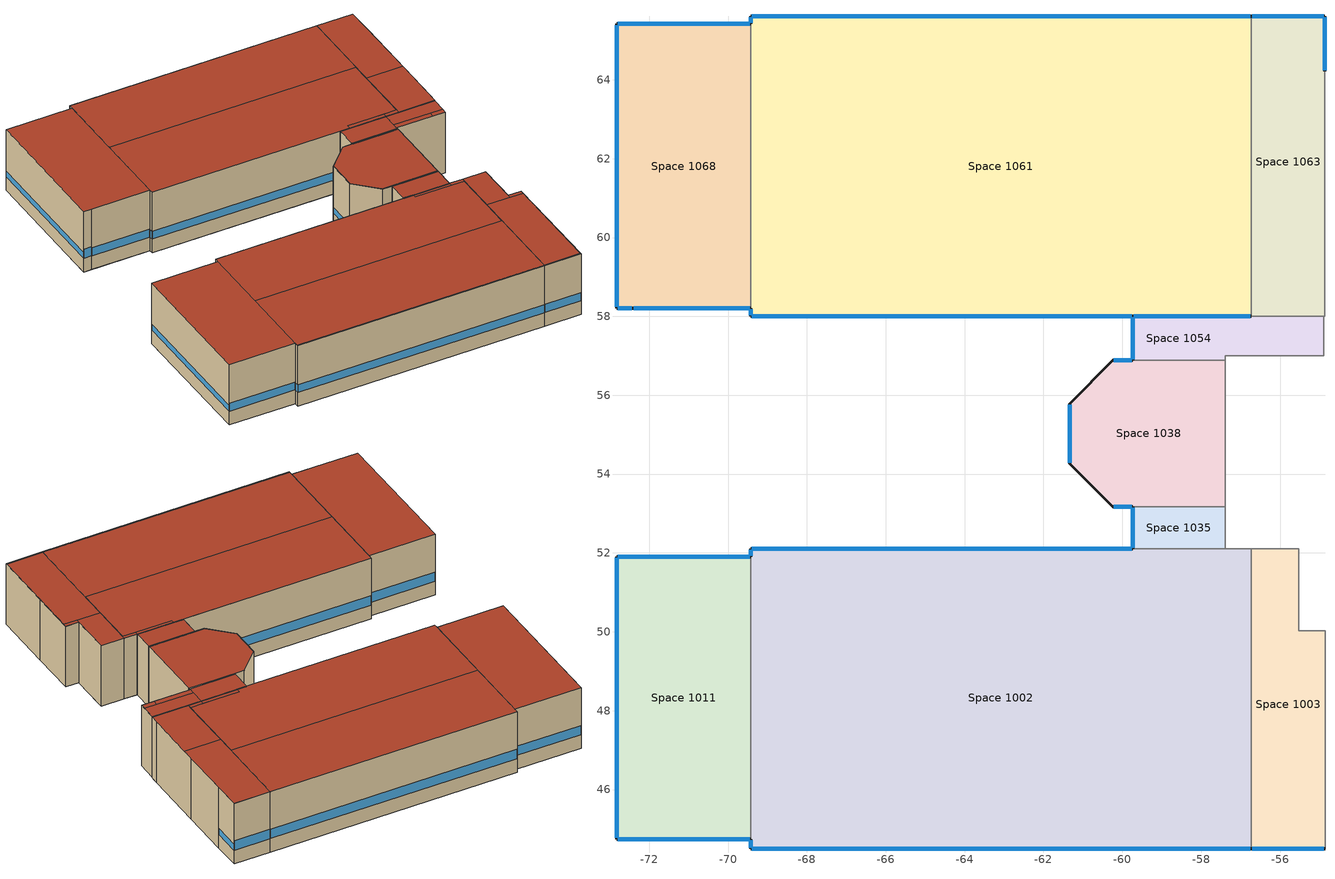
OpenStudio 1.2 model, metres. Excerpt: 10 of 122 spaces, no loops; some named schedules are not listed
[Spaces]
Space 1002
 floor ground: -56.73,44.54 -56.73,44.49 -69.43,44.49 -69.43,44.54 z3.35; -59.74,52.11 -59.74,51.79 -56.73,51.79 -56.73,44.54 -69.43,44.54 -69.43,52.11 z3.35; -56.73,52.11 -56.73,51.79 -57.4,51.79 -57.4,52.11 z3.35; -57.4,52.11 -57.4,51.79 -59.74,51.79 -59.74,52.11 z3.35
 wall outside: -69.43,44.74 -69.43,44.49 -56.73,44.49 / -59.74,52.11 -69.43,52.11 -69.43,51.91 z3.35:6.71
 wall to Space 1003: -56.73,44.49 -56.73,52.11 z3.35:6.71
 wall to Space 1011: -69.43,51.91 -69.43,44.74 z3.35:6.71
 wall to Space 1035: -57.39,52.11 -59.74,52.11 z3.35:6.71
 wall to Space 1026: -56.73,52.11 -57.39,52.11 z3.35:6.71
 window: -59.77,52.11 -69.4,52.11 z4.11:4.62; -69.4,44.49 -56.75,44.49 z4.11:4.55; -69.43,52.08 -69.43,51.93 z4.11:4.52; -69.43,44.72 -69.43,44.52 z4.11:4.49
 roof outside: -59.24,51.95 -57.4,51.95 -57.4,52.11 -59.24,52.11 z6.71; -56.73,44.54 -56.73,49.85 -56.73,48.47 -69.43,48.47 -69.43,44.54 z6.71; -56.73,44.49 -56.73,44.54 -69.43,44.54 -69.43,44.74 -69.43,44.49 z6.71; -56.73,49.85 -56.73,52.11 -57.4,52.11 -57.4,51.95 -56.73,51.95 z6.71; -56.73,48.47 -56.73,51.95 -59.24,51.95 -59.24,52.11 -69.43,52.11 -69.43,48.47 z6.71
Space 1003
 floor ground: -55.52,52.11 -55.52,51.79 -56.73,51.79 -56.73,52.11 z3.35; -56.73,51.79 -55.52,51.79 -55.52,50.03 -54.86,50.03 -54.86,47.81 -54.86,44.54 -56.73,44.54 z3.35
 wall outside: -56.73,44.49 -54.86,44.49 z3.35:6.71
 wall to Space 1026: -55.52,52.11 -56.73,52.11 z3.35:6.71
 wall to Space 1019: -54.86,50.03 -55.52,50.03 -55.52,52.11 z3.35:6.71
 wall to Space 1015: -54.86,47.68 -54.86,50.03 z3.35:6.71
 wall to Space 1004: -54.86,44.49 -54.86,47.68 z3.35:6.71
 window: -56.7,44.49 -54.89,44.49 z4.11:4.56
 roof outside: -54.87,49.85 -54.87,50.03 -55.52,50.03 -55.52,52.11 -55.53,52.11 -55.53,49.85 z6.71; -54.87,44.54 -54.87,49.85 -56.73,49.85 -56.73,44.54 z6.71; -54.86,44.49 -54.86,50.03 -54.87,50.03 -54.87,44.54 -56.73,44.54 -56.73,44.49 z6.71; -55.53,49.85 -55.53,52.11 -56.73,52.11 -56.73,49.85 z6.71
Space 1011
 floor ground: -69.43,51.91 -69.43,44.74 -72.83,44.74 -72.83,51.91 z3.35
 wall outside: -69.43,51.91 -72.83,51.91 -72.83,44.74 -69.43,44.74 z3.35:6.71
 window: -69.45,51.91 -72.8,51.91 z4.11:4.62; -72.8,44.74 -69.45,44.74 z4.11:4.56; -72.83,51.87 -72.83,44.78 z4.11:4.42
 roof outside: -69.43,44.74 -69.43,51.91 -72.83,51.91 -72.83,44.74 z6.71
Space 1035
 floor ground: -59.74,53.18 -57.4,53.18 -57.4,52.11 -59.74,52.11 z3.35
 wall outside: -59.74,53.18 -59.74,52.11 z3.35:6.71
 wall to Space 1026: -57.39,52.11 -57.39,53.18 z3.35:6.71
 wall to Space 1038: -57.39,53.18 -59.74,53.18 z3.35:6.71
 window: -59.74,53.15 -59.74,52.13 z4.11:4.43
 roof outside: -57.4,52.11 -57.4,53.18 -59.74,53.18 -59.74,52.15 -59.24,52.15 -59.24,52.11 z6.71
Space 1038
 floor ground: -59.74,56.88 -59.74,56.81 -60.25,56.81 -61.28,55.78 -61.28,54.31 -60.25,53.28 -59.74,53.28 -59.74,53.18 -60.25,53.18 -61.33,54.26 -61.33,55.79 -60.25,56.88 z3.35; -57.4,56.88 -57.4,56.81 -59.74,56.81 -59.74,56.88 z3.35; -57.4,53.28 -57.4,53.18 -59.74,53.18 -59.74,53.28 z3.35; -57.39,56.88 -57.39,53.18 -57.4,53.18 -57.4,53.28 -60.25,53.28 -61.28,54.31 -61.28,55.78 -60.25,56.81 -57.4,56.81 -57.4,56.88 z3.35
 wall outside: -59.74,56.88 -60.25,56.88 -61.33,55.79 -61.33,54.26 -60.25,53.18 -59.74,53.18 z3.35:6.71
 wall to Space 1026: -57.39,53.18 -57.39,56.88 z3.35:6.71
 wall to Space 1054: -57.39,56.88 -59.74,56.88 z3.35:6.71
 window: -59.77,56.88 -60.22,56.88 z4.11:4.67; -60.22,53.18 -59.77,53.18 z4.11:4.6; -61.33,55.76 -61.33,54.28 z4.11:4.42
 roof outside: -57.4,53.22 -57.39,56.88 -60.25,56.88 -61.28,55.84 -61.28,54.25 -60.25,53.22 z6.71; -59.74,53.18 -59.74,53.22 -60.25,53.22 -61.28,54.25 -61.28,55.84 -61.33,55.79 -61.33,54.26 -60.25,53.18 z6.71; -57.4,53.18 -57.4,53.22 -59.74,53.22 -59.74,53.18 z6.71
Space 1054
 floor ground: -54.89,58.01 -54.89,57 -57.39,57 -57.39,56.88 -57.4,56.88 -57.4,58.01 -56.73,58.01 z3.35; -57.4,58.01 -57.4,56.88 -59.74,56.88 -59.74,57.99 -59.23,57.99 -59.23,58.01 z3.35
 wall outside: -59.74,58.01 -59.74,56.88 z3.35:6.71
 wall to Space 1062: -56.73,58.01 -59.74,58.01 z3.35:6.71
 wall to Space 1044: -54.89,57 -54.89,58.01 -56.73,58.01 z3.35:6.71
 wall to Space 1026: -57.39,56.88 -57.39,57 -54.89,57 z3.35:6.71
 window: -59.74,57.98 -59.74,56.91 z4.11:4.43
 roof outside: -57.39,57 -55.53,57 -55.53,57.26 -57.39,57.26 -57.39,56.88 z6.71; -54.89,57 -54.89,57.26 -55.53,57.26 -55.53,57 z6.71; -54.89,57.26 -54.89,58.01 -56.73,58.01 -57.39,58.01 -57.39,57.26 z6.71; -57.39,56.96 -57.39,58.01 -59.24,58.01 -59.24,58 -59.74,58 -59.74,56.96 z6.71
Space 1061
 floor ground: -56.73,65.62 -56.73,58.23 -59.23,58.23 -59.23,58.01 -69.43,58.01 -69.43,65.62 z3.35; -57.4,58.23 -57.4,58.01 -59.23,58.01 -59.23,58.23 z3.35; -56.73,58.23 -56.73,58.01 -57.4,58.01 -57.4,58.23 z3.35
 wall outside: -69.43,58.21 -69.43,58.01 -59.74,58.01 -56.73,58.01 / -56.73,65.62 -69.43,65.62 -69.43,65.42 z3.35:6.71
 wall to Space 1063: -56.73,58.01 -56.73,65.62 z3.35:6.71
 wall to Space 1068: -69.43,65.42 -69.43,58.21 z3.35:6.71
 window: -56.75,65.62 -69.4,65.62 z4.11:4.62; -69.4,58.01 -59.77,58.01 z4.11:4.55; -59.71,58.01 -56.75,58.01 z4.11:4.56; -69.43,65.59 -69.43,65.44 / -69.43,58.18 -69.43,58.03 z4.11:4.52
 roof outside: -59.24,58.01 -57.39,58.01 -57.39,58.21 -59.24,58.21 z6.71; -56.73,65.62 -69.43,65.62 -69.43,61.98 -56.73,61.98 -56.73,61.01 z6.71; -69.43,58.01 -59.24,58.01 -59.24,58.21 -56.73,58.21 -56.73,61.98 -69.43,61.98 z6.71; -57.39,58.01 -56.73,58.01 -56.73,61.01 -56.73,58.21 -57.39,58.21 z6.71
Space 1062
Space 1063
 floor ground: -56.73,58.23 -54.86,58.23 -54.87,58.01 -56.73,58.01 z3.35; -54.86,60.92 -54.86,58.45 -54.86,58.23 -55.07,58.23 -55.07,60.92 z3.35; -54.86,65.62 -54.86,60.92 -55.07,60.92 -55.07,58.23 -56.73,58.23 -56.73,65.62 z3.35
 wall outside: -54.86,64.21 -54.86,65.62 -56.73,65.62 z3.35:6.71
 wall to Space 1044: -56.73,58.01 -54.87,58.01 z3.35:6.71
 wall to Space 1069: -54.86,61.67 -54.86,64.21 z3.35:6.71
 wall to Space 1046: -54.86,58.45 -54.86,61.67 z3.35:6.71
 wall to Space 1064: -54.87,58.01 -54.86,58.45 z3.35:6.71
 window: -54.89,65.62 -56.7,65.62 z4.11:4.63; -54.86,64.24 -54.86,65.59 z4.11:4.43
 roof outside: -56.73,58.01 -54.87,58.01 -54.87,58.07 -54.87,61.01 -56.73,61.01 z6.71; -54.87,61.01 -54.87,65.62 -56.73,65.62 -56.73,61.01 z6.71
Space 1068
 floor ground: -69.43,65.42 -69.43,58.21 -72.83,58.21 -72.83,65.42 z3.35
 wall outside: -69.43,65.42 -72.83,65.42 -72.83,58.21 -72.42,58.21 -69.43,58.21 z3.35:6.71
 window: -69.45,65.42 -72.8,65.42 z4.11:4.62; -72.4,58.21 -69.45,58.21 z4.11:4.56; -72.8,58.21 -72.45,58.21 z4.11:4.61; -72.83,65.38 -72.83,58.24 z4.11:4.42
 roof outside: -69.43,58.21 -69.43,65.42 -72.83,65.42 -72.83,58.21 z6.71
[Site]
Site 1: Latitude {deg}=44.12; Longitude {deg}=-77.53; Time Zone {hr}=-5; Elevation {m}=86
[SizingPeriod:DesignDay] Barometric Pressure {Pa}=100296; Sky Clearness=0; Rain Indicator=0; Snow Indicator=0; Day of Month=21; Daylight Saving Time Indicator=0; Dry-Bulb Temperature Range Modifier Type=DefaultMultipliers
Name | Maximum Dry-Bulb Temperature {C} | Daily Dry-Bulb Temperature Range {deltaC} | Humidity Indicating Conditions at Maximum Dry-Bulb {BasedOnField A3} | Wind Speed {m/s} | Wind Direction {deg} | Month | Day Type | Humidity Indicating Type | Solar Model Indicator | ASHRAE Taub | ASHRAE Taud
Trenton Ann Clg .4% Condns DB=>MWB | 29.2 | 9.9 | 22.1 | 5.1 | 220 | 7 | SummerDesignDay | Wetbulb | ASHRAETau | 0.459 | 2.014
Trenton Ann Htg Wind 99.6% Condns WS=>MCDB | -3.4 | 0 | -3.4 | 13.4 | 50 | 1 | WinterDesignDay | Wetbulb | ASHRAEClearSky
Trenton Ann Clg .4% Condns DP=>MDB | 26 | 9.9 | 22.2 | 5.1 | 220 | 7 | SummerDesignDay | Dewpoint | ASHRAETau | 0.459 | 2.014
Trenton Ann Clg .4% Condns Enth=>MDB | 27.5 | 9.9 | 70700 | 5.1 | 220 | 7 | SummerDesignDay | Enthalpy | ASHRAETau | 0.459 | 2.014
[Building]
Secondary School: North Axis {deg}=-0; Space Type=NECB-Classroom/lecture/training; Default Construction Set=vintage 4 Set
[Construction]
000_ExtSlabCarpet_4in_ClimateZone 1-8: MAT-CC05 4 HW CONCRETE, CP02 CARPET PAD
000_Exterior Door: 000_F08 Metal surface, 000_I01 25mm insulation board
000_Exterior Window: 000_Clear 3mm, 000_Air 13mm, 000_Clear 3mm
000_Interior Ceiling: 000_M11 100mm lightweight concrete, 000_F05 Ceiling air space resistance, 000_F16 Acoustic tile
000_Interior Door; 000_Interior Partition: 000_G05 25mm wood
000_Interior Floor: 000_F16 Acoustic tile, 000_F05 Ceiling air space resistance, 000_M11 100mm lightweight concrete
000_Interior Wall: 000_G01a 19mm gypsum board, 000_F04 Wall air space resistance, 000_G01a 19mm gypsum board
000_Interior Window: 000_Clear 3mm
MNECB Ref Underground Floor 6.136: MNECB Ref Polystyrene 25mm, MNECB Ref concrete 100mm
MNECB Ref Underground Wall 9.659: MNECB Ref Polystyrene 44mm, MNECB Ref concrete 100mm
Vintage 4 Ref Deck Roof RSI 0.7: MNECB Ref Gravel 50mm, MNECB Built-up Roof 9.5mm, MNECB Ref Metal, 000 G05 25mm wood
Vintage 4 Concrete Wall RSI 0.88: MNECB Ref Brick 100mm, MNECB Ref Airspace 25mm, 000 G05 25mm wood, Mass NonRes Wall Insulation-0.93, 000_G01a 19mm gypsum board
Vintage 4 U=4.0: Vintage 4 Window
[DefaultConstructionSet]
vintage 4 Set: Default Exterior Surface Constructions=ASHRAE_90.1-2004_ClimateZone 5-6 (s_scho)_Exterior_DefSurfCons 2; Default Interior Surface Constructions=000_Interior_DefSurfCons 8; Default Ground Contact Surface Constructions=000_Ground_DefSurfCons 8; Default Exterior SubSurface Constructions=ASHRAE_90.1-2004_ClimateZone 5-6 (s_scho)_Exterior_DefSubCons 2; Default Interior SubSurface Constructions=000_Interior_DefSubCons 8; Interior Partition Construction=000_Interior Partition
[DefaultSubSurfaceConstructions] Tubular Daylight Dome Construction=000_Interior Window; Tubular Daylight Diffuser Construction=000_Interior Window
Name | Fixed Window Construction | Operable Window Construction | Door Construction | Glass Door Construction | Skylight Construction
ASHRAE_90.1-2004_ClimateZone 5-6 (s_scho)_Exterior_DefSubCons 2 | Vintage 4 U=4.0 | Vintage 4 U=4.0 | 000_Exterior Door | Vintage 4 U=4.0 | Vintage 4 U=4.0
000_Interior_DefSubCons 8 | 000_Interior Window | 000_Interior Window | 000_Interior Door | 000_Exterior Window | 000_Exterior Window
[DefaultSurfaceConstructions]
Name | Floor Construction | Wall Construction | Roof Ceiling Construction
ASHRAE_90.1-2004_ClimateZone 5-6 (s_scho)_Exterior_DefSurfCons 2 | 000_ExtSlabCarpet_4in_ClimateZone 1-8 | Vintage 4 Concrete Wall RSI 0.88 | Vintage 4 Ref Deck Roof RSI 0.7
000_Interior_DefSurfCons 8 | 000_Interior Floor | 000_Interior Wall | 000_Interior Ceiling
000_Ground_DefSurfCons 8 | MNECB Ref Underground Floor 6.136 | MNECB Ref Underground Wall 9.659 | 000_ExtSlabCarpet_4in_ClimateZone 1-8
[Material]
Name | Roughness | Thickness | Conductivity | Density | Specific Heat | Thermal Absorptance | Solar Absorptance | Visible Absorptance
000_F08 Metal surface | Smooth | 0.0008 | 45.28 | 7824 | 500
000_F16 Acoustic tile | MediumSmooth | 0.0191 | 0.06 | 368 | 590
000_G01a 19mm gypsum board | MediumSmooth | 0.019 | 0.16 | 800 | 1090
000_G05 25mm wood; 000 G05 25mm wood | MediumSmooth | 0.0254 | 0.15 | 608 | 1630
000_I01 25mm insulation board | MediumRough | 0.0254 | 0.03 | 43 | 1210
000_M11 100mm lightweight concrete | MediumRough | 0.1016 | 0.53 | 1280 | 840
MAT-CC05 4 HW CONCRETE | Rough | 0.1016 | 1.311 | 2240 | 836.8 | 0.9 | 0.7 | 0.7
Mass NonRes Wall Insulation-0.93 | MediumRough | 0.0248085 | 0.049 | 265 | 836.8 | 0.9 | 0.7 | 0.7
MNECB Built-up Roof 9.5mm | VeryRough | 0.0095 | 0.1634 | 1121.29 | 1465.048 | 0.9 | 0.7 | 0.7
MNECB Ref Gravel 50mm | VeryRough | 0.0508 | 1.80282 | 1601.794 | 837.17 | 0.9 | 0.7 | 0.7
MNECB Ref Polystyrene 25mm | MediumRough | 0.02487 | 0.02885 | 28.832 | 1213.897
MNECB Ref Polystyrene 44mm | MediumRough | 0.04398 | 0.02885 | 28.832 | 1213.897
MNECB Ref concrete 100mm | MediumRough | 0.1016 | 1.80282 | 2242.512 | 837.17
MNECB Ref Metal | Smooth | 0.0015 | 62.7066 | 7832.773 | 502.302 | 0.9 | 0.2 | 0.2
MNECB Ref Brick 100mm | MediumRough | 0.1016 | 1.311 | 2082.332 | 795.312
[Material:AirGap]
Name | Thermal Resistance
000_F04 Wall air space resistance | 0.15
000_F05 Ceiling air space resistance | 0.18
MNECB Ref Airspace 25mm | 0.1717
[Material:NoMass]
CP02 CARPET PAD: Roughness=VeryRough; Thermal Resistance=0.2165; Thermal Absorptance=0.9; Solar Absorptance=0.7; Visible Absorptance=0.8
[WindowMaterial:Gas]
000_Air 13mm: Gas Type=Air; Thickness=0.0127
[WindowMaterial:Glazing]
000_Clear 3mm: Optical Data Type=SpectralAverage; Thickness=0.003; Solar Transmittance at Normal Incidence=0.837; Front Side Solar Reflectance at Normal Incidence=0.075; Back Side Solar Reflectance at Normal Incidence=0.075; Visible Transmittance at Normal Incidence=0.898; Front Side Visible Reflectance at Normal Incidence=0.081; Back Side Visible Reflectance at Normal Incidence=0.081; Infrared Transmittance at Normal Incidence=0; Front Side Infrared Hemispherical Emissivity=0.84; Back Side Infrared Hemispherical Emissivity=0.84; Conductivity=0.9
[WindowMaterial:SimpleGlazingSystem]
Vintage 4 Window: U-Factor {W/m2-K}=4; Solar Heat Gain Coefficient=0.5; Visible Transmittance=0.21
[DefaultScheduleSet]
NECB-D: Hours of Operation Schedule=NECB-D-Fan; Number of People Schedule=NECB-D-Occ; People Activity Level Schedule=SecondarySchool_Activity; Lighting Schedule=NECB-D-Ltg; Electric Equipment Schedule=NECB-D-Equ; Hot Water Equipment Schedule=NECB-D-HW; Other Equipment Schedule=NECB-D-Proc
[DesignSpecification:OutdoorAir]
Name | Outdoor Air Flow per Person {m3/s-person} | Outdoor Air Flow per Floor Area {m3/s-m2}
NECB-Classroom/lecture/training-D-oa | 0 | 0.00278292
NECB-Electrical/Mechanical-*-oa; NECB-Corr. < 2.4m wide-*-oa; NECB-Stairway-*-oa |  | 0.000304977
[ElectricEquipment]
Name | Electric Equipment Definition | Space or SpaceType
NECB-Classroom/lecture/training-sched-D-elec | NECB-Classroom/lecture/training-sched-D-elec_def | NECB-Classroom/lecture/training
NECB-Electrical/Mechanical-sched-*-elec | NECB-Electrical/Mechanical-sched-*-elec_def | NECB-Electrical/Mechanical
NECB-Corr. < 2.4m wide-sched-*-elec | NECB-Corr. < 2.4m wide-sched-*-elec_def | NECB-Corr. < 2.4m wide
NECB-Stairway-sched-*-elec | NECB-Stairway-sched-*-elec_def | NECB-Stairway
[ElectricEquipment:Definition] Design Level Calculation Method=Watts/Area
Name | Watts per Space Floor Area {W/m2}
NECB-Classroom/lecture/training-sched-D-elec_def | 5
NECB-Electrical/Mechanical-sched-*-elec_def | 1
NECB-Corr. < 2.4m wide-sched-*-elec_def; NECB-Stairway-sched-*-elec_def | 0
[Lights]
Name | Lights Definition | Space or SpaceType
NECB-Classroom/lecture/training-sched-D-lights | NECB-Classroom/lecture/training-sched-D-lights_def | NECB-Classroom/lecture/training
NECB-Electrical/Mechanical-sched-*-lights | NECB-Electrical/Mechanical-sched-*-lights_def | NECB-Electrical/Mechanical
NECB-Corr. < 2.4m wide-sched-*-lights | NECB-Corr. < 2.4m wide-sched-*-lights_def | NECB-Corr. < 2.4m wide
NECB-Stairway-sched-*-lights | NECB-Stairway-sched-*-lights_def | NECB-Stairway
[Lights:Definition] Design Level Calculation Method=Watts/Area
Name | Watts per Space Floor Area {W/m2}
NECB-Classroom/lecture/training-sched-D-lights_def; NECB-Electrical/Mechanical-sched-*-lights_def | 13.3
NECB-Corr. < 2.4m wide-sched-*-lights_def | 8.4
NECB-Stairway-sched-*-lights_def | 7.4
[People]
Name | People Definition | Space or SpaceType
NECB-Classroom/lecture/training-sched-D-people | NECB-Classroom/lecture/training-sched-D-people_def | NECB-Classroom/lecture/training
NECB-Electrical/Mechanical-sched-*-people | NECB-Electrical/Mechanical-sched-*-people_def | NECB-Electrical/Mechanical
NECB-Corr. < 2.4m wide-sched-*-people | NECB-Corr. < 2.4m wide-sched-*-people_def | NECB-Corr. < 2.4m wide
NECB-Stairway-sched-*-people | NECB-Stairway-sched-*-people_def | NECB-Stairway
[People:Definition] Number of People Calculation Method=Area/Person; Fraction Radiant=0.3
Name | Space Floor Area per Person {m2/person}
NECB-Classroom/lecture/training-sched-D-people_def | 7.5
NECB-Electrical/Mechanical-sched-*-people_def | 200
NECB-Corr. < 2.4m wide-sched-*-people_def; NECB-Stairway-sched-*-people_def | 100
[SpaceInfiltration:DesignFlowRate] Schedule=Always_On; Design Flow Rate {m3/s}=0; Flow per Exterior Surface Area {m3/s-m2}=0.0007
Name | Space or SpaceType | Design Flow Rate Calculation Method
Space Infiltration Design Flow Rate 1 | NECB-Classroom/lecture/training | Flow/ExteriorWallArea
Space Infiltration Design Flow Rate 3 | NECB-Corr. < 2.4m wide | Flow/ExteriorWallArea
Space Infiltration Design Flow Rate 4 | NECB-Electrical/Mechanical | Flow/ExteriorWallArea
Space Infiltration Design Flow Rate 7 | NECB-Stairway | Flow/Space
[SpaceType] Default Construction Set=vintage 4 Set; Default Schedule Set=NECB-D
Name | Design Specification Outdoor Air Object
NECB-Classroom/lecture/training | NECB-Classroom/lecture/training-D-oa
NECB-Electrical/Mechanical | NECB-Electrical/Mechanical-*-oa
NECB-Corr. < 2.4m wide | NECB-Corr. < 2.4m wide-*-oa
NECB-Stairway | NECB-Stairway-*-oa
[ThermostatSetpoint:DualSetpoint]
SecondarySchool_Thermostat: Heating Setpoint Temperature Schedule=NECB-D-Htg 1; Cooling Setpoint Temperature Schedule=NECB-D-Clg
[BuildingStory]
Building Story 2
[Space] Default Construction Set=vintage 4 Set; Building Story=Building Story 2
Name | Space Type | Thermal Zone
Space 1002; Space 1011 | NECB-Classroom/lecture/training | First- Southwest Zone
Space 1003 | NECB-Corr. < 2.4m wide | First- Southwest Zone
Space 1035; Space 1054 | NECB-Electrical/Mechanical | First- West Entrance Zone
Space 1038 | NECB-Stairway | First- West Entrance Zone
Space 1061; Space 1068 | NECB-Classroom/lecture/training | First- Northwest Zone
Space 1062 | NECB-Classroom/lecture/training | First- West Entrance Zone
Space 1063 | NECB-Corr. < 2.4m wide | First- North Zone
[ThermalZone] Thermostat=SecondarySchool_Thermostat; Use Ideal Air Loads=No
First- Northwest Zone; First- North Zone; First- Southwest Zone; First- West Entrance Zone
[HotWaterEquipment]
Name | Hot Water Equipment Definition | Space or SpaceType
NECB-Classroom/lecture/training-sched-D-hw | NECB-Classroom/lecture/training-sched-D-hw_def | NECB-Classroom/lecture/training
NECB-Electrical/Mechanical-sched-*-hw | NECB-Electrical/Mechanical-sched-*-hw_def | NECB-Electrical/Mechanical
NECB-Corr. < 2.4m wide-sched-*-hw | NECB-Corr. < 2.4m wide-sched-*-hw_def | NECB-Corr. < 2.4m wide
NECB-Stairway-sched-*-hw | NECB-Stairway-sched-*-hw_def | NECB-Stairway
[HotWaterEquipment:Definition] Design Level Calculation Method=Watts/Area
Name | Watts per Space Floor Area {W/m2}
NECB-Classroom/lecture/training-sched-D-hw_def | 65
NECB-Electrical/Mechanical-sched-*-hw_def; NECB-Corr. < 2.4m wide-sched-*-hw_def; NECB-Stairway-sched-*-hw_def | 0
[Schedule:Ruleset]
Name | Default Day Schedule | Summer Design Day Schedule | Winter Design Day Schedule
Always_On | Always_On Default Schedule | Always_On Summer Design Day | Always_On Winter Design Day
SecondarySchool_Activity | SecondarySchool_Activity Default Schedule | SecondarySchool_Activity Summer Design Day | SecondarySchool_Activity Winter Design Day
NECB-D-Fan | Schedule Day 28
NECB-D-Occ | Schedule Day 25
NECB-D-Ltg | Schedule Day 26
NECB-D-Equ | Schedule Day 27
NECB-D-HW | Schedule Day 32
NECB-D-Proc | Schedule Day 29
NECB-D-Clg | Schedule Day 30
NECB-D-Htg 1 | Schedule Day 33
[Schedule:Day]
Always_On Default Schedule; Schedule Day 28: 24, 0, 0
Always_On Winter Design Day; Always_On Summer Design Day: 24, 0, 1
[Schedule:Rule] Date Specification Type=DateRange; Start Month=1; Start Day=1; End Month=12; End Day=31
Name | Schedule Ruleset | Rule Order | Day Schedule | Apply Sunday | Apply Monday | Apply Tuesday | Apply Wednesday | Apply Thursday | Apply Friday | Apply Saturday
Always_On Rule 1 | Always_On | 0 | Always_On Rule 1 Day Schedule | Yes | Yes | Yes | Yes | Yes | Yes | Yes
sunNECB-D-Fanrule | NECB-D-Fan | 0 | sunNECB-D-Fan 1 | Yes | No | No | No | No | No | No
satNECB-D-Fanrule | NECB-D-Fan | 1 | satNECB-D-Fan 1 | No | No | No | No | No | No | Yes
